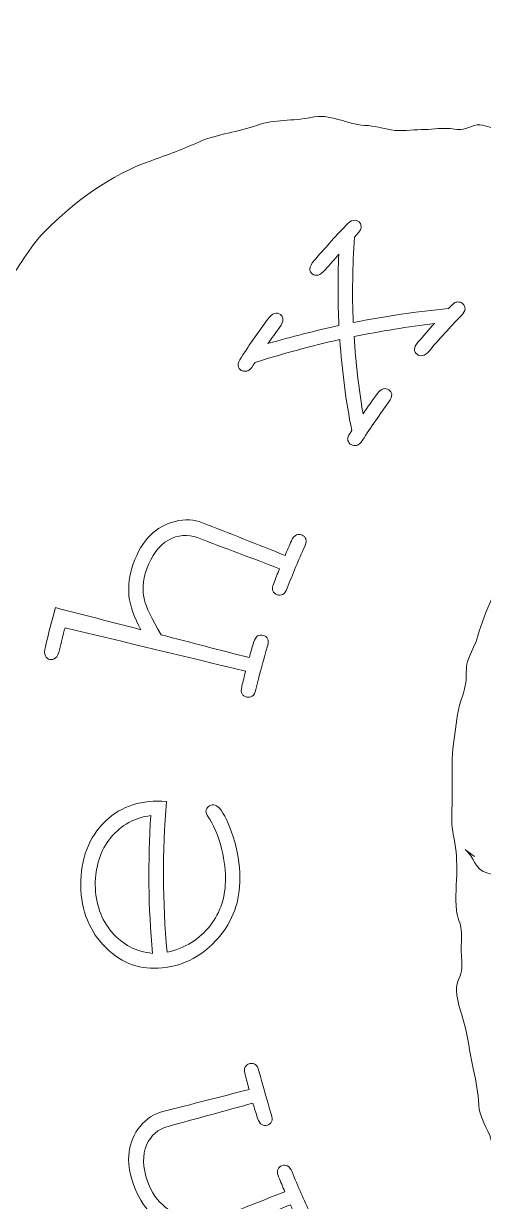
# Model space of a CAD drawing. Header units: millimetres. Extents: x 378.1 to 391.6, y -209.8 to -175.9.
# Drawn here: x 382.586 to 384.302, y -197.47 to -193.075 of the extents above; entities that cross this region are included whole.
import ezdxf

# ---------------------------------------------------------------- set-up
doc = ezdxf.new("R2010")
doc.units = ezdxf.units.MM
doc.header["$MEASUREMENT"] = 0
doc.layers.add('RightSide', color=7, linetype='Continuous', lineweight=0)

# ---------------------------------------------------------------- blocks, each defined once
blk = doc.blocks.new('Block_3')
at = {"layer": 'RightSide', "color": 18, "lineweight": 5, "true_color": 0x000000}
for points, knots in [([(383.8163, -194.1911), (383.9356, -194.167), (384.0544, -194.1495), (384.1719, -194.1383), (384.1838, -194.126), (384.1918, -194.1189), (384.1958, -194.1165), (384.2002, -194.1144), (384.2049, -194.1134), (384.211, -194.1142), (384.2165, -194.1151), (384.2216, -194.1173), (384.2256, -194.1208), (384.231, -194.1258), (384.2338, -194.1321), (384.2335, -194.1397), (384.2331, -194.1472), (384.2284, -194.1556), (384.2188, -194.1656), (384.1775, -194.2085), (384.1377, -194.2523), (384.0995, -194.297), (384.0907, -194.3072), (384.0825, -194.313), (384.0749, -194.3142), (384.0674, -194.3155), (384.0606, -194.3136), (384.0545, -194.3091), (384.0482, -194.3041), (384.045, -194.2984), (384.0448, -194.2907), (384.0449, -194.2834), (384.0491, -194.2745), (384.058, -194.2641), (384.0781, -194.2407), (384.0985, -194.2176), (384.1193, -194.1947), (384.0201, -194.2064), (383.92, -194.2225), (383.8196, -194.2434), (383.8258, -194.3416), (383.837, -194.4375), (383.8529, -194.5309), (383.8701, -194.5059), (383.8877, -194.4811), (383.9056, -194.4565), (383.9132, -194.446), (383.921, -194.4397), (383.9282, -194.4379), (383.9357, -194.436), (383.9426, -194.4374), (383.9492, -194.4421), (383.9554, -194.4463), (383.959, -194.4523), (383.9598, -194.4596), (383.9606, -194.4668), (383.9571, -194.4759), (383.9496, -194.4861), (383.9152, -194.5334), (383.8823, -194.5812), (383.8509, -194.6298), (383.8441, -194.6405), (383.837, -194.6465), (383.8296, -194.649), (383.8222, -194.6512), (383.8154, -194.6502), (383.8087, -194.6464), (383.804, -194.6437), (383.8005, -194.6399), (383.7982, -194.6346), (383.7958, -194.6296), (383.795, -194.6251), (383.796, -194.6209), (383.7971, -194.617), (383.8017, -194.6076), (383.8108, -194.5939), (383.7893, -194.4842), (383.7743, -194.3708), (383.7663, -194.2542), (383.6611, -194.2777), (383.5556, -194.3063), (383.4501, -194.3401), (383.4405, -194.3549), (383.4336, -194.3639), (383.4297, -194.3667), (383.4255, -194.37), (383.4209, -194.3715), (383.4146, -194.3725), (383.4087, -194.373), (383.4034, -194.3721), (383.3986, -194.3693), (383.392, -194.3655), (383.3884, -194.3595), (383.3875, -194.3515), (383.3865, -194.3434), (383.3905, -194.3331), (383.3989, -194.32), (383.4303, -194.2724), (383.463, -194.2254), (383.4969, -194.1789), (383.5062, -194.1664), (383.5147, -194.1591), (383.5226, -194.1569), (383.5307, -194.155), (383.5378, -194.1559), (383.5444, -194.1604), (383.5507, -194.1648), (383.5539, -194.1708), (383.5543, -194.1788), (383.5547, -194.1864), (383.5505, -194.1967), (383.5415, -194.209), (383.5269, -194.2289), (383.5125, -194.249), (383.4983, -194.2693), (383.5867, -194.2434), (383.675, -194.2209), (383.7631, -194.2021), (383.7588, -194.115), (383.7584, -194.0264), (383.7623, -193.9362), (383.7455, -193.955), (383.7288, -193.974), (383.7125, -193.9931), (383.7025, -194.0044), (383.6934, -194.0116), (383.6854, -194.0134), (383.6767, -194.0157), (383.6696, -194.0142), (383.6633, -194.0093), (383.6572, -194.0047), (383.6543, -193.9984), (383.6546, -193.9902), (383.655, -193.982), (383.6603, -193.972), (383.6705, -193.9598), (383.7085, -193.9154), (383.7478, -193.8717), (383.7885, -193.8287), (383.7991, -193.8175), (383.8086, -193.8111), (383.8171, -193.8096), (383.8254, -193.8079), (383.8327, -193.8099), (383.8386, -193.8153), (383.8423, -193.8188), (383.8448, -193.8232), (383.8453, -193.8291), (383.8461, -193.8348), (383.8456, -193.8402), (383.8435, -193.8446), (383.8412, -193.8493), (383.834, -193.8583), (383.8214, -193.8716), (383.8136, -193.9803), (383.8121, -194.0869), (383.8163, -194.1911)], [0, 0, 0, 0, 1, 1, 1, 2, 2, 2, 3, 3, 3, 4, 4, 4, 5, 5, 5, 6, 6, 6, 7, 7, 7, 8, 8, 8, 9, 9, 9, 10, 10, 10, 11, 11, 11, 12, 12, 12, 13, 13, 13, 14, 14, 14, 15, 15, 15, 16, 16, 16, 17, 17, 17, 18, 18, 18, 19, 19, 19, 20, 20, 20, 21, 21, 21, 22, 22, 22, 23, 23, 23, 24, 24, 24, 25, 25, 25, 26, 26, 26, 27, 27, 27, 28, 28, 28, 29, 29, 29, 30, 30, 30, 31, 31, 31, 32, 32, 32, 33, 33, 33, 34, 34, 34, 35, 35, 35, 36, 36, 36, 37, 37, 37, 38, 38, 38, 39, 39, 39, 40, 40, 40, 41, 41, 41, 42, 42, 42, 43, 43, 43, 44, 44, 44, 45, 45, 45, 46, 46, 46, 47, 47, 47, 48, 48, 48, 49, 49, 49, 50, 50, 50, 51, 51, 51, 52, 52, 52, 52]), ([(382.705, -195.2545), (382.8115, -195.2819), (382.9179, -195.3093), (383.0244, -195.3368), (382.9987, -195.2916), (382.984, -195.2491), (382.9797, -195.2114), (382.9761, -195.1733), (382.9811, -195.1333), (382.9956, -195.0916), (383.0113, -195.0468), (383.0325, -195.0115), (383.0583, -194.9852), (383.084, -194.9594), (383.1156, -194.9419), (383.1523, -194.9325), (383.1889, -194.9233), (383.2227, -194.9251), (383.2539, -194.9375), (383.3566, -194.9782), (383.4594, -195.0189), (383.5621, -195.0596), (383.5699, -195.0414), (383.5778, -195.0233), (383.586, -195.0052), (383.5911, -194.9932), (383.5974, -194.986), (383.6041, -194.9829), (383.6108, -194.9804), (383.6178, -194.9801), (383.6253, -194.9835), (383.632, -194.9864), (383.637, -194.9915), (383.6395, -194.9981), (383.6419, -195.005), (383.6405, -195.014), (383.6352, -195.0258), (383.612, -195.0774), (383.5903, -195.1295), (383.5701, -195.182), (383.5656, -195.1939), (383.56, -195.2016), (383.5533, -195.2049), (383.5466, -195.2084), (383.5396, -195.2085), (383.5324, -195.2062), (383.5248, -195.2038), (383.5197, -195.199), (383.5168, -195.1923), (383.5143, -195.1854), (383.5151, -195.1762), (383.5197, -195.164), (383.5268, -195.1457), (383.534, -195.1273), (383.5415, -195.1091), (383.4393, -195.0705), (383.337, -195.0319), (383.2348, -194.9934), (383.1987, -194.9797), (383.1625, -194.9827), (383.127, -195.0024), (383.0912, -195.0226), (383.0636, -195.0595), (383.0451, -195.1122), (383.0306, -195.154), (383.0283, -195.192), (383.0375, -195.2269), (383.0441, -195.2517), (383.0639, -195.2958), (383.0998, -195.3562), (383.2093, -195.3845), (383.3189, -195.4127), (383.4284, -195.4409), (383.4337, -195.4219), (383.4392, -195.4029), (383.4448, -195.384), (383.4484, -195.3721), (383.4535, -195.364), (383.4595, -195.3602), (383.4661, -195.3566), (383.4731, -195.3558), (383.4807, -195.3579), (383.4881, -195.3601), (383.4935, -195.3644), (383.4968, -195.3709), (383.5, -195.3775), (383.5001, -195.3865), (383.4965, -195.3983), (383.4804, -195.4521), (383.4659, -195.5061), (383.453, -195.5605), (383.4503, -195.5724), (383.4455, -195.5803), (383.4396, -195.5845), (383.4336, -195.5886), (383.4263, -195.5899), (383.419, -195.5883), (383.4113, -195.5867), (383.4053, -195.5827), (383.4017, -195.5764), (383.3982, -195.5703), (383.3979, -195.5609), (383.4006, -195.5489), (383.4052, -195.5297), (383.4099, -195.5106), (383.4149, -195.4915), (383.1903, -195.4375), (382.9656, -195.3835), (382.741, -195.3295), (382.7339, -195.3571), (382.7271, -195.3846), (382.7206, -195.4124), (382.7172, -195.427), (382.7125, -195.437), (382.7059, -195.4424), (382.6993, -195.4479), (382.6924, -195.4494), (382.6843, -195.4481), (382.6769, -195.4463), (382.6714, -195.442), (382.6677, -195.4345), (382.6642, -195.4268), (382.6641, -195.4158), (382.6676, -195.4008), (382.6791, -195.3519), (382.6915, -195.3031), (382.705, -195.2545)], [0, 0, 0, 0, 1, 1, 1, 2, 2, 2, 3, 3, 3, 4, 4, 4, 5, 5, 5, 6, 6, 6, 7, 7, 7, 8, 8, 8, 9, 9, 9, 10, 10, 10, 11, 11, 11, 12, 12, 12, 13, 13, 13, 14, 14, 14, 15, 15, 15, 16, 16, 16, 17, 17, 17, 18, 18, 18, 19, 19, 19, 20, 20, 20, 21, 21, 21, 22, 22, 22, 23, 23, 23, 24, 24, 24, 25, 25, 25, 26, 26, 26, 27, 27, 27, 28, 28, 28, 29, 29, 29, 30, 30, 30, 31, 31, 31, 32, 32, 32, 33, 33, 33, 34, 34, 34, 35, 35, 35, 36, 36, 36, 37, 37, 37, 38, 38, 38, 39, 39, 39, 40, 40, 40, 41, 41, 41, 42, 42, 42, 42]), ([(383.1196, -195.978), (383.1038, -196.1652), (383.1045, -196.3535), (383.1216, -196.5406), (383.1901, -196.5251), (383.2433, -196.4913), (383.2821, -196.4413), (383.3217, -196.3911), (383.3401, -196.3327), (383.3398, -196.2635), (383.3397, -196.2249), (383.3336, -196.1849), (383.3218, -196.142), (383.31, -196.0992), (383.2947, -196.0635), (383.2749, -196.0349), (383.2691, -196.0268), (383.2664, -196.0194), (383.2669, -196.0136), (383.2673, -196.007), (383.2705, -196.0011), (383.2761, -195.9966), (383.2821, -195.992), (383.2885, -195.99), (383.2956, -195.9906), (383.3029, -195.9911), (383.3096, -195.9951), (383.3159, -196.0021), (383.3355, -196.0235), (383.3529, -196.0597), (383.3687, -196.1102), (383.3851, -196.161), (383.3933, -196.2113), (383.3935, -196.2632), (383.394, -196.3501), (383.3681, -196.4233), (383.3123, -196.4872), (383.2572, -196.5514), (383.1884, -196.5901), (383.103, -196.5988), (383.0257, -196.6067), (382.9553, -196.5834), (382.8944, -196.5245), (382.8336, -196.4656), (382.8009, -196.3861), (382.7997, -196.2905), (382.7986, -196.1918), (382.8302, -196.1111), (382.8911, -196.0522), (382.952, -195.9931), (383.0291, -195.97), (383.1196, -195.978)], [0, 0, 0, 0, 1, 1, 1, 2, 2, 2, 3, 3, 3, 4, 4, 4, 5, 5, 5, 6, 6, 6, 7, 7, 7, 8, 8, 8, 9, 9, 9, 10, 10, 10, 11, 11, 11, 12, 12, 12, 13, 13, 13, 14, 14, 14, 15, 15, 15, 16, 16, 16, 17, 17, 17, 17]), ([(383.0612, -196.0305), (383.0013, -196.0379), (382.9513, -196.065), (382.9121, -196.1128), (382.873, -196.161), (382.8533, -196.2207), (382.854, -196.2899), (382.8549, -196.3592), (382.876, -196.4184), (382.9157, -196.4652), (382.9556, -196.5123), (383.0065, -196.5381), (383.0674, -196.5446), (383.0518, -196.3736), (383.0497, -196.2017), (383.0612, -196.0305)], [0, 0, 0, 0, 1, 1, 1, 2, 2, 2, 3, 3, 3, 4, 4, 4, 5, 5, 5, 5]), ([(382.8682, -197.7077), (382.9701, -197.6674), (383.0721, -197.6271), (383.1741, -197.5868), (383.1249, -197.5655), (383.0866, -197.54), (383.0595, -197.5123), (383.0325, -197.4842), (383.0113, -197.4491), (382.9967, -197.4075), (382.981, -197.3626), (382.9756, -197.3224), (382.9799, -197.2864), (382.9842, -197.2511), (382.9981, -197.2187), (383.0217, -197.1902), (383.0451, -197.1616), (383.073, -197.1434), (383.1057, -197.135), (383.213, -197.1075), (383.3204, -197.0799), (383.4277, -197.0524), (383.4226, -197.0336), (383.4175, -197.0147), (383.4127, -196.9958), (383.4094, -196.9833), (383.4099, -196.9741), (383.4131, -196.9678), (383.4171, -196.9618), (383.4225, -196.9579), (383.4304, -196.956), (383.4379, -196.9542), (383.4448, -196.9557), (383.4509, -196.9592), (383.457, -196.9632), (383.4617, -196.9713), (383.4648, -196.9834), (383.4786, -197.0374), (383.494, -197.0911), (383.5108, -197.1444), (383.5146, -197.1566), (383.5149, -197.1655), (383.5118, -197.1724), (383.5088, -197.179), (383.5031, -197.1832), (383.496, -197.1856), (383.4882, -197.1879), (383.4813, -197.1872), (383.4748, -197.1836), (383.4686, -197.1799), (383.4633, -197.1717), (383.4595, -197.1595), (383.4535, -197.1409), (383.4478, -197.1221), (383.4423, -197.1034), (383.3367, -197.1324), (383.2311, -197.1613), (383.1255, -197.1903), (383.0881, -197.2004), (383.0613, -197.2236), (383.0454, -197.2601), (383.0295, -197.2971), (383.0305, -197.3422), (383.049, -197.395), (383.0637, -197.4365), (383.0861, -197.4685), (383.1151, -197.491), (383.136, -197.5071), (383.1797, -197.5306), (383.2463, -197.5583), (383.3512, -197.5168), (383.4561, -197.4753), (383.561, -197.4338), (383.5532, -197.4155), (383.5456, -197.397), (383.5381, -197.3785), (383.5334, -197.3669), (383.5325, -197.3577), (383.5349, -197.3509), (383.5376, -197.3443), (383.5426, -197.3394), (383.5503, -197.3367), (383.5575, -197.3339), (383.5644, -197.3343), (383.5712, -197.3377), (383.5778, -197.341), (383.5834, -197.3483), (383.5882, -197.3598), (383.6093, -197.4122), (383.632, -197.4643), (383.6563, -197.5157), (383.6615, -197.5269), (383.663, -197.5363), (383.6608, -197.543), (383.6584, -197.5499), (383.6538, -197.555), (383.647, -197.5582), (383.6397, -197.5613), (383.6327, -197.5617), (383.6257, -197.5588), (383.619, -197.5559), (383.6127, -197.5487), (383.6073, -197.5371), (383.5988, -197.5189), (383.5904, -197.5008), (383.5823, -197.4824), (383.3696, -197.5706), (383.1569, -197.6587), (382.9443, -197.7469), (382.956, -197.7733), (382.9682, -197.7996), (382.9806, -197.8257), (382.9872, -197.8398), (382.9897, -197.8506), (382.988, -197.8587), (382.9863, -197.8669), (382.9818, -197.8726), (382.9745, -197.8759), (382.9677, -197.8788), (382.9601, -197.8787), (382.9527, -197.8746), (382.945, -197.8707), (382.938, -197.8614), (382.9312, -197.8475), (382.9092, -197.8013), (382.8882, -197.7546), (382.8682, -197.7077)], [0, 0, 0, 0, 1, 1, 1, 2, 2, 2, 3, 3, 3, 4, 4, 4, 5, 5, 5, 6, 6, 6, 7, 7, 7, 8, 8, 8, 9, 9, 9, 10, 10, 10, 11, 11, 11, 12, 12, 12, 13, 13, 13, 14, 14, 14, 15, 15, 15, 16, 16, 16, 17, 17, 17, 18, 18, 18, 19, 19, 19, 20, 20, 20, 21, 21, 21, 22, 22, 22, 23, 23, 23, 24, 24, 24, 25, 25, 25, 26, 26, 26, 27, 27, 27, 28, 28, 28, 29, 29, 29, 30, 30, 30, 31, 31, 31, 32, 32, 32, 33, 33, 33, 34, 34, 34, 35, 35, 35, 36, 36, 36, 37, 37, 37, 38, 38, 38, 39, 39, 39, 40, 40, 40, 41, 41, 41, 42, 42, 42, 42])]:
    blk.add_open_spline(points, degree=3, knots=knots, dxfattribs=at)

msp = doc.modelspace()

# ---------------------------------------------------------------- linework, layer by layer
at = {"layer": 'RightSide', "color": 18, "lineweight": 13, "true_color": 0x000000}
for points, knots in [([(382.8135, -198.6304), (382.7859, -198.6115), (382.7777, -198.5754), (382.7602, -198.5482), (382.7411, -198.5185), (382.7208, -198.4976), (382.6973, -198.4733), (382.6755, -198.4507), (382.6696, -198.426), (382.655, -198.3989), (382.6365, -198.3645), (382.6121, -198.3354), (382.5944, -198.2997), (382.5597, -198.2293), (382.531, -198.1646), (382.4741, -198.1089), (382.4134, -198.0496), (382.3815, -197.9784), (382.344, -197.9028), (382.312, -197.8381), (382.293, -197.7714), (382.2676, -197.7044), (382.2534, -197.6667), (382.2523, -197.6305), (382.2393, -197.5927), (382.2268, -197.5566), (382.2095, -197.5183), (382.2031, -197.4811), (382.1975, -197.4483), (382.1992, -197.414), (382.1934, -197.3815), (382.1872, -197.3469), (382.1893, -197.3092), (382.1814, -197.2744), (382.1658, -197.206), (382.1317, -197.1355), (382.1204, -197.0662), (382.1173, -197.0474), (382.1231, -197.0277), (382.1199, -197.0094), (382.116, -196.9877), (382.1059, -196.9696), (382.102, -196.9474), (382.0969, -196.9185), (382.0925, -196.8899), (382.0864, -196.8614), (382.0707, -196.789), (382.0522, -196.7178), (382.04, -196.6452), (382.029, -196.5804), (382.0142, -196.5162), (382.0027, -196.4513), (381.9907, -196.3831), (381.9559, -196.3091), (381.9693, -196.2363), (381.976, -196.1999), (381.987, -196.1772), (381.9866, -196.138), (381.9863, -196.1034), (381.9878, -196.0687), (381.9866, -196.0342), (381.9854, -195.9987), (381.9724, -195.9689), (381.9693, -195.9341), (381.9685, -195.9251), (381.9685, -195.9115), (381.9697, -195.902), (381.9727, -195.879), (381.9704, -195.8586), (381.9733, -195.8366), (381.9778, -195.8037), (381.9827, -195.7705), (381.9863, -195.7365), (381.9899, -195.7021), (382.0025, -195.672), (382.0036, -195.6365), (382.0046, -195.6047), (382.0079, -195.5857), (382.0161, -195.5555), (382.0288, -195.5088), (382.0092, -195.4788), (382.0024, -195.4352), (381.9918, -195.368), (382.0164, -195.3052), (382.0193, -195.2413), (382.0228, -195.1653), (382.0622, -195.0923), (382.09, -195.0218), (382.1172, -194.9527), (382.1539, -194.8937), (382.1819, -194.8262), (382.2079, -194.7635), (382.2289, -194.6933), (382.2513, -194.629), (382.2629, -194.5956), (382.2765, -194.5628), (382.2888, -194.5299), (382.3016, -194.4957), (382.2981, -194.463), (382.3129, -194.4302), (382.3261, -194.4008), (382.3344, -194.3741), (382.3455, -194.3438), (382.3601, -194.304), (382.3855, -194.2701), (382.4042, -194.2317), (382.4202, -194.1989), (382.4397, -194.176), (382.4585, -194.1454), (382.4811, -194.1083), (382.4863, -194.0825), (382.5159, -194.0498), (382.5718, -193.988), (382.6051, -193.9109), (382.6643, -193.8518), (382.779, -193.7375), (382.909, -193.6408), (383.0619, -193.5869), (383.1234, -193.5652), (383.1835, -193.5427), (383.2434, -193.5161), (383.3123, -193.4856), (383.3874, -193.4805), (383.4589, -193.4546), (383.5233, -193.4311), (383.5913, -193.4402), (383.6577, -193.4251), (383.7301, -193.4087), (383.7898, -193.4514), (383.859, -193.455), (383.8979, -193.457), (383.9218, -193.4653), (383.9583, -193.4719), (383.9927, -193.4782), (384.0353, -193.4708), (384.0707, -193.471), (384.1045, -193.4712), (384.1368, -193.4648), (384.169, -193.4665), (384.1942, -193.4678), (384.2104, -193.4748), (384.2365, -193.4673), (384.2605, -193.4605), (384.2612, -193.4524), (384.2885, -193.4533), (384.3152, -193.4541), (384.338, -193.4695), (384.3646, -193.4719), (384.3818, -193.4735), (384.4007, -193.4669), (384.4175, -193.4702), (384.4622, -193.479), (384.4944, -193.4991), (384.5337, -193.5175), (384.6122, -193.5541), (384.7046, -193.5462), (384.7822, -193.5819), (384.8192, -193.5989), (384.8434, -193.6346), (384.8797, -193.6533), (384.9119, -193.6699), (384.9535, -193.6823), (384.9894, -193.6866), (385.0267, -193.6912), (385.0658, -193.682), (385.1032, -193.6854), (385.1406, -193.6888), (385.173, -193.7019), (385.2112, -193.7025), (385.2479, -193.7031), (385.2773, -193.7056), (385.3106, -193.6905), (385.3463, -193.6742), (385.3959, -193.6643), (385.423, -193.6368), (385.4375, -193.6221), (385.4405, -193.6131), (385.4586, -193.5997), (385.4797, -193.5841), (385.4988, -193.5704), (385.5218, -193.5574), (385.5673, -193.5315), (385.6068, -193.4983), (385.6384, -193.4537), (385.6469, -193.4416), (385.6585, -193.4258), (385.6662, -193.4134), (385.6748, -193.4065), (385.6821, -193.3985), (385.6881, -193.3892), (385.6901, -193.3736), (385.6921, -193.358), (385.694, -193.3424), (385.7009, -193.3255), (385.7123, -193.3199), (385.7203, -193.3057), (385.7351, -193.2793), (385.7409, -193.2497), (385.7529, -193.2221), (385.7689, -193.1854), (385.7901, -193.1442), (385.8103, -193.1109), (385.8313, -193.0763), (385.8676, -193.0515), (385.8727, -193.008)], [0, 0, 0, 0, 1, 1, 1, 2, 2, 2, 3, 3, 3, 4, 4, 4, 5, 5, 5, 6, 6, 6, 7, 7, 7, 8, 8, 8, 9, 9, 9, 10, 10, 10, 11, 11, 11, 12, 12, 12, 13, 13, 13, 14, 14, 14, 15, 15, 15, 16, 16, 16, 17, 17, 17, 18, 18, 18, 19, 19, 19, 20, 20, 20, 21, 21, 21, 22, 22, 22, 23, 23, 23, 24, 24, 24, 25, 25, 25, 26, 26, 26, 27, 27, 27, 28, 28, 28, 29, 29, 29, 30, 30, 30, 31, 31, 31, 32, 32, 32, 33, 33, 33, 34, 34, 34, 35, 35, 35, 36, 36, 36, 37, 37, 37, 38, 38, 38, 39, 39, 39, 40, 40, 40, 41, 41, 41, 42, 42, 42, 43, 43, 43, 44, 44, 44, 45, 45, 45, 46, 46, 46, 47, 47, 47, 48, 48, 48, 49, 49, 49, 50, 50, 50, 51, 51, 51, 52, 52, 52, 53, 53, 53, 54, 54, 54, 55, 55, 55, 56, 56, 56, 57, 57, 57, 58, 58, 58, 59, 59, 59, 60, 60, 60, 61, 61, 61, 62, 62, 62, 63, 63, 63, 64, 64, 64, 65, 65, 65, 66, 66, 66, 67, 67, 67, 68, 68, 68, 68]), ([(384.3845, -197.3571), (384.3671, -197.3399), (384.3419, -197.3236), (384.3355, -197.2992), (384.3304, -197.28), (384.3374, -197.261), (384.3316, -197.2414), (384.318, -197.1957), (384.2869, -197.1585), (384.2848, -197.1091), (384.283, -197.066), (384.2748, -197.0229), (384.2651, -196.9805), (384.2536, -196.9302), (384.2472, -196.8787), (384.2361, -196.828), (384.2259, -196.7812), (384.2043, -196.7307), (384.2013, -196.6828), (384.1995, -196.6534), (384.2155, -196.6372), (384.22, -196.6093), (384.2239, -196.5849), (384.2192, -196.5556), (384.2191, -196.5307), (384.219, -196.5068), (384.2223, -196.4812), (384.2197, -196.4575), (384.217, -196.4322), (384.2045, -196.4107), (384.2017, -196.3851), (384.1963, -196.3359), (384.2026, -196.2823), (384.2026, -196.2327), (384.2025, -196.1851), (384.1999, -196.1447), (384.1897, -196.1), (384.179, -196.0532), (384.186, -195.9997), (384.186, -195.9515), (384.186, -195.9074), (384.186, -195.8634), (384.186, -195.8193), (384.1861, -195.7668), (384.1974, -195.7214), (384.2026, -195.6704), (384.2074, -195.6228), (384.2288, -195.5805), (384.2365, -195.5344), (384.2411, -195.5071), (384.2345, -195.4828), (384.2433, -195.4552), (384.2539, -195.4223), (384.2724, -195.3935), (384.2816, -195.3599), (384.3075, -195.2647), (384.3543, -195.1748), (384.3974, -195.0879), (384.4492, -194.9834), (384.5052, -194.8856), (384.5995, -194.8096), (384.6397, -194.7773), (384.6902, -194.7639), (384.7354, -194.7411), (384.7924, -194.7123), (384.841, -194.6651), (384.8962, -194.6327), (384.9906, -194.5774), (385.0788, -194.5463), (385.1871, -194.5459), (385.2346, -194.5458), (385.2823, -194.549), (385.327, -194.562), (385.3467, -194.5677), (385.3649, -194.574), (385.3843, -194.5788), (385.4144, -194.5863), (385.4391, -194.5992), (385.4682, -194.6107), (385.5604, -194.647), (385.6399, -194.7005), (385.7405, -194.7113), (385.8466, -194.7227), (385.9386, -194.7845), (386.0297, -194.8353), (386.0786, -194.8626), (386.1325, -194.893), (386.1874, -194.9064), (386.2313, -194.9172), (386.2833, -194.9097), (386.3289, -194.9097), (386.378, -194.9097), (386.4272, -194.9097), (386.4763, -194.9097), (386.5014, -194.9097), (386.5265, -194.91), (386.5516, -194.9097), (386.5834, -194.9092), (386.6024, -194.9002), (386.6334, -194.8948), (386.6848, -194.8858), (386.7491, -194.8719), (386.7951, -194.8444), (386.8457, -194.8142), (386.8784, -194.7744), (386.9174, -194.7324), (386.9635, -194.6826), (387.0252, -194.6434), (387.0716, -194.5941), (387.1138, -194.5493), (387.1801, -194.4984), (387.2134, -194.4476), (387.229, -194.4238), (387.2333, -194.3909), (387.2411, -194.3636), (387.2494, -194.3351), (387.2618, -194.3097), (387.2705, -194.2813), (387.2897, -194.2187), (387.306, -194.1717), (387.3409, -194.1151), (387.372, -194.0646), (387.4186, -194.0268), (387.4602, -193.9841), (387.4882, -193.9554), (387.5072, -193.921), (387.5346, -193.8921), (387.5533, -193.8724), (387.5945, -193.8501), (387.5904, -193.82), (387.5796, -193.8241), (387.5702, -193.8286), (387.5595, -193.8349)], [0, 0, 0, 0, 1, 1, 1, 2, 2, 2, 3, 3, 3, 4, 4, 4, 5, 5, 5, 6, 6, 6, 7, 7, 7, 8, 8, 8, 9, 9, 9, 10, 10, 10, 11, 11, 11, 12, 12, 12, 13, 13, 13, 14, 14, 14, 15, 15, 15, 16, 16, 16, 17, 17, 17, 18, 18, 18, 19, 19, 19, 20, 20, 20, 21, 21, 21, 22, 22, 22, 23, 23, 23, 24, 24, 24, 25, 25, 25, 26, 26, 26, 27, 27, 27, 28, 28, 28, 29, 29, 29, 30, 30, 30, 31, 31, 31, 32, 32, 32, 33, 33, 33, 34, 34, 34, 35, 35, 35, 36, 36, 36, 37, 37, 37, 38, 38, 38, 39, 39, 39, 40, 40, 40, 41, 41, 41, 42, 42, 42, 43, 43, 43, 44, 44, 44, 44])]:
    msp.add_open_spline(points, degree=3, knots=knots, dxfattribs=at)
at = {"layer": 'RightSide', "color": 18, "lineweight": 9, "true_color": 0x000000}
msp.add_open_spline([(384.2687, -196.183), (384.2571, -196.174), (384.2449, -196.1659), (384.2337, -196.1567), (384.2703, -196.1843), (384.2673, -196.2322), (384.3184, -196.2459), (384.3651, -196.2584), (384.4111, -196.2693), (384.4583, -196.2843), (384.5603, -196.3168), (384.6611, -196.2898), (384.7592, -196.2625), (384.7555, -196.2581), (384.7519, -196.2536), (384.7483, -196.2492)], degree=3, knots=[0, 0, 0, 0, 1, 1, 1, 2, 2, 2, 3, 3, 3, 4, 4, 4, 5, 5, 5, 5], dxfattribs=at)

# ---------------------------------------------------------------- block references
at = {"layer": 'RightSide'}
msp.add_blockref('Block_3', (0, 0), dxfattribs=at)

doc.saveas('drawing.dxf')
